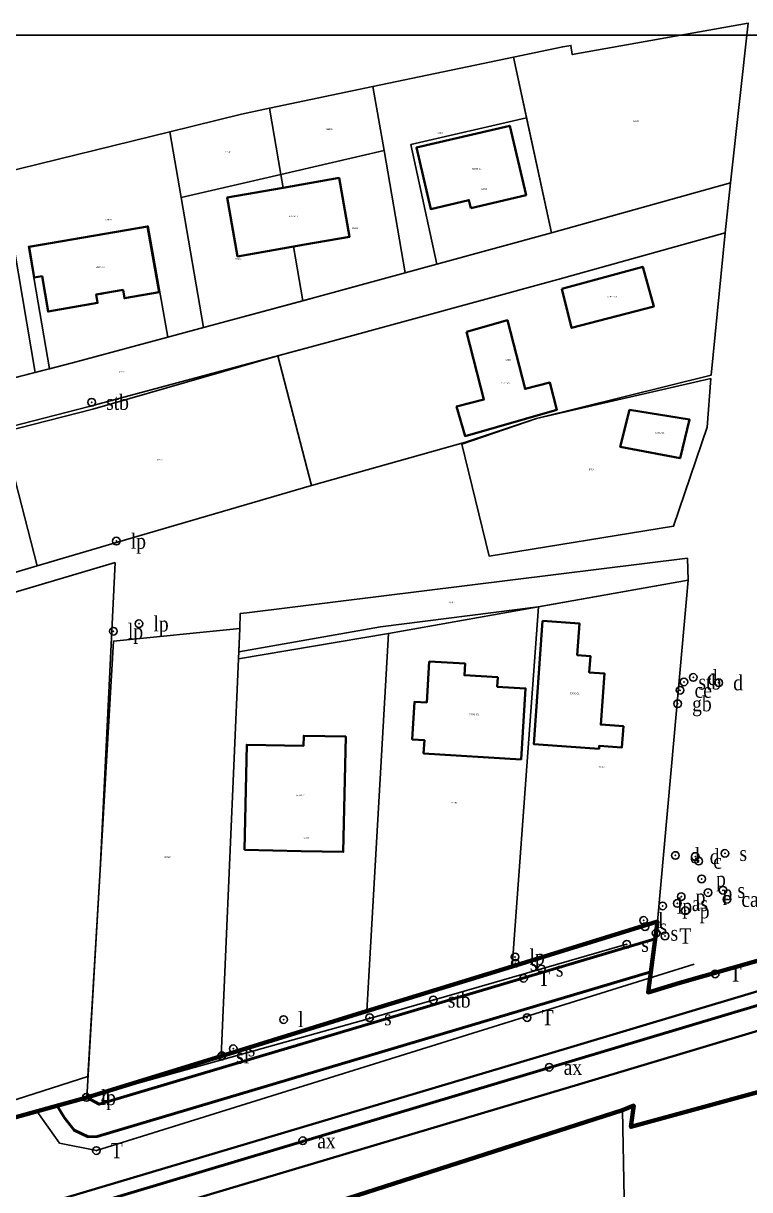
# Model space of a CAD drawing. Header units: inches. Extents: x 386283 to 388912, y 683236 to 683929.
# Drawn here: x 388195.4 to 388290.9, y 683646.6 to 683800 of the extents above; entities that cross this region are included whole.
import ezdxf

# ---------------------------------------------------------------- set-up
doc = ezdxf.new("R2010")
doc.units = ezdxf.units.IN
doc.header["$MEASUREMENT"] = 0
doc.header["$PDMODE"] = 32
doc.header["$PDSIZE"] = 1
doc.layers.add('0_pct_coduri', color=6, linetype='Continuous')
doc.layers.add('0_pct_simboluri', color=7, linetype='Continuous')
for name, color, linetype, true_color in [('CONSTRUCTII_ACTIVE', 7, 'Continuous', 0x543459), ('IMOBILE_ACTIVE', 7, 'Continuous', 0xf73413), ('LABEL', 7, 'Continuous', 0xf73413)]:
    doc.layers.add(name, color=color, linetype=linetype, true_color=true_color)
doc.styles.get("Standard").update_dxf_attribs({"font": 'arial.ttf'})
doc.styles.add('TIMES_NEW_ROMAN', font='times.ttf')
picture_1 = doc.add_image_def('image1.ecw', size_in_pixel=(23609, 17798))

# ---------------------------------------------------------------- blocks, each defined once
blk = doc.blocks.new('Punct')
blk.add_point((0, 0))
at = {"flags": 1}
for tag, p in [('DENPCT', (1.4, 0)), ('COTA', (1.4, -2.5)), ('COD', (1.4, -5))]:
    blk.add_attdef(tag, p, '', height=1.5, dxfattribs=at)

msp = doc.modelspace()

# ---------------------------------------------------------------- linework, layer by layer
at = {"color": 120, "lineweight": 50}
for points, elevation in [([(388326.437, 683681.212), (388091.695, 683610.978)], 190.38), ([(388278.445, 683679.617), (388278.445, 683679.617), (388205.368, 683657.875), (388203.713, 683658.76)], 189.56), ([(388278.445, 683679.617), (388277.871, 683675.278)], 189.56), ([(388277.871, 683675.278), (388277.871, 683675.278), (388205.102, 683653.627), (388205.102, 683653.627)], 189.56)]:
    msp.add_lwpolyline(points, dxfattribs=dict(at, elevation=elevation))
at = {"color": 120, "lineweight": 50, "elevation": 189.16}
msp.add_lwpolyline([(388203.713, 683658.76), (388199.82, 683657.686), (388200.801, 683656.11), (388202.055, 683654.457), (388203.9, 683653.598), (388205.102, 683653.627), (388277.871, 683675.278), (388278.445, 683679.617), (388205.368, 683657.875)], close=True, dxfattribs=at)
at = {"elevation": 189.28}
msp.add_lwpolyline([(388274.725, 683678.919), (388263.491, 683675.671), (388240.903, 683669.14), (388203.713, 683658.76)], dxfattribs=at)
msp.add_lwpolyline([(388197.181, 683656.948), (388200.134, 683652.783), (388204.988, 683651.787), (388283.578, 683676.289)])
at = {"layer": 'CONSTRUCTII_ACTIVE', "lineweight": 40}
for points in [[(388254.224, 683775.714), (388253.977, 683776.768), (388248.957, 683775.589), (388247.062, 683783.659), (388259.33, 683786.54), (388261.473, 683777.417)], [(388236.928, 683779.682), (388238.284, 683771.95), (388232.399, 683770.918), (388229.444, 683770.4), (388223.559, 683769.368), (388222.203, 683777.1), (388229.566, 683778.391)], [(388196.132, 683770.609), (388211.725, 683773.313), (388213.228, 683764.642), (388208.686, 683763.855), (388208.496, 683764.953), (388204.963, 683764.34), (388205.153, 683763.242), (388198.645, 683762.114), (388197.841, 683766.756), (388196.83, 683766.581)], [(388266.18, 683765.114), (388276.828, 683768.001), (388278.266, 683762.766), (388267.453, 683759.957)], [(388253.663, 683759.421), (388259.03, 683760.967), (388261.344, 683751.932), (388264.611, 683752.778), (388265.529, 683749.195), (388253.471, 683745.743), (388252.348, 683749.603), (388255.939, 683750.533)], [(388275.071, 683749.191), (388282.981, 683747.895), (388281.72, 683742.83), (388273.854, 683744.341)], [(388263.662, 683721.434), (388268.504, 683721.104), (388268.208, 683716.928), (388269.932, 683716.806), (388269.782, 683714.668), (388271.775, 683714.528), (388271.298, 683707.79), (388274.28, 683707.58), (388274.083, 683704.801), (388271.101, 683705.011), (388271.073, 683704.618), (388262.514, 683705.22)], [(388248.753, 683716.102), (388253.464, 683715.811), (388253.37, 683714.294), (388257.762, 683714.023), (388257.685, 683712.775), (388261.408, 683712.545), (388260.831, 683703.213), (388248.005, 683704.005), (388248.113, 683705.742), (388246.516, 683705.841), (388246.823, 683710.811), (388248.42, 683710.712)], [(388224.45, 683691.339), (388224.75, 683705.155), (388232.212, 683704.993), (388232.241, 683706.333), (388237.784, 683706.213), (388237.455, 683691.057), (388231.912, 683691.177)]]:
    msp.add_lwpolyline(points, close=True, dxfattribs=at)
for points in [[(387942.127, 683568.207), (388091.315, 683612.887), (388187.489, 683641.584), (388267.378, 683665.379), (388444.02, 683718.294), (388478.317, 683728.451), (388569.078, 683755.644)], [(388570.515, 683750.855), (388479.745, 683723.659), (388445.448, 683713.502), (388268.81, 683660.589), (388188.917, 683636.792), (388092.747, 683608.097), (387943.561, 683563.417)]]:
    msp.add_lwpolyline(points, dxfattribs=at)
at = {"layer": 'IMOBILE_ACTIVE', "lineweight": 30}
for points in [[(388259.82, 683795.575), (388266.305, 683796.936), (388267.371, 683797.104), (388267.541, 683795.896), (388290.692, 683800.007), (388288.364, 683779.016), (388264.837, 683772.454)], [(388259.82, 683795.575), (388261.551, 683787.596), (388246.337, 683784.088), (388249.739, 683768.337), (388245.591, 683767.206), (388242.81, 683783.274), (388241.351, 683791.698)], [(388227.734, 683788.839), (388241.351, 683791.698), (388242.81, 683783.274), (388229.257, 683780.149)], [(388214.63, 683785.752), (388224.072, 683788.07), (388227.734, 683788.839), (388229.257, 683780.149), (388216.124, 683777.121)], [(388249.739, 683768.337), (388246.337, 683784.088), (388261.551, 683787.596), (388264.837, 683772.454)], [(388214.63, 683785.752), (388216.124, 683777.121), (388219.084, 683760.018), (388214.394, 683758.752), (388211.782, 683773.352), (388196.085, 683770.667), (388198.806, 683754.592), (388196.943, 683754.112), (388192.506, 683780.321)], [(388229.566, 683778.391), (388229.257, 683780.149), (388242.81, 683783.274), (388245.591, 683767.206), (388233.713, 683763.966), (388232.131, 683763.539), (388230.883, 683770.652), (388232.399, 683770.918), (388238.284, 683771.95), (388236.928, 683779.682)], [(388186.677, 683778.889), (388192.506, 683780.321), (388196.943, 683754.112), (388191.132, 683752.617)], [(388229.257, 683780.149), (388229.566, 683778.391), (388222.203, 683777.1), (388223.559, 683769.368), (388229.444, 683770.4), (388230.883, 683770.652), (388232.131, 683763.539), (388219.084, 683760.018), (388216.124, 683777.121)], [(388287.634, 683772.44), (388265.668, 683766.313), (388235.319, 683758.044), (388204.057, 683749.604), (388127.745, 683729.971), (388127.717, 683736.302), (388202.492, 683755.54), (388233.713, 683763.966), (388264.837, 683772.454), (388288.364, 683779.016)], [(388236.928, 683779.682), (388238.284, 683771.95), (388232.399, 683770.918), (388229.444, 683770.4), (388223.559, 683769.368), (388222.203, 683777.1), (388229.566, 683778.391)], [(388198.806, 683754.592), (388196.085, 683770.667), (388211.782, 683773.352), (388214.394, 683758.752), (388202.492, 683755.54)], [(388287.634, 683772.44), (388285.795, 683753.737), (388262.84, 683748.042), (388253.534, 683744.925), (388233.291, 683739.224), (388228.863, 683756.301), (388235.319, 683758.044), (388265.668, 683766.313)], [(388228.863, 683756.301), (388233.291, 683739.224), (388207.747, 683731.792), (388197.203, 683728.671), (388192.684, 683746.254), (388204.525, 683749.286)], [(388253.043, 683744.662), (388262.84, 683748.042), (388285.76, 683753.29), (388285.292, 683746.925), (388280.87, 683733.88), (388256.624, 683729.95)], [(388158.34, 683737.461), (388192.684, 683746.254), (388197.203, 683728.671), (388163.187, 683718.602)], [(388282.69, 683729.689), (388282.79, 683726.78), (388263.09, 683723.27), (388242.345, 683720.652), (388223.706, 683717.352), (388223.83, 683720.45), (388223.876, 683722.397), (388224.752, 683722.506)], [(388280.935, 683706.216), (388278.747, 683681.905), (388259.636, 683676.01), (388263.095, 683723.271), (388282.785, 683726.777)], [(388259.636, 683676.01), (388240.524, 683670.115), (388243.405, 683719.766), (388263.095, 683723.271)], [(388223.666, 683716.45), (388221.413, 683664.219), (388203.713, 683658.76), (388205.471, 683688.681), (388207.239, 683718.766), (388223.833, 683720.446)], [(388240.524, 683670.115), (388221.413, 683664.219), (388223.666, 683716.45), (388243.405, 683719.766)], [(388202.133, 683633.974), (388274.138, 683657.119), (388275.98, 683560.089), (388203.019, 683556.971)]]:
    msp.add_lwpolyline(points, close=True, dxfattribs=at)
at = {"layer": 'IMOBILE_ACTIVE', "color": 5, "lineweight": 70}
for points in [[(388034.718, 683609.739), (388061.638, 683617.245), (388061.704, 683614.819), (388077.444, 683619.403), (388077.392, 683622.992), (388093.912, 683628.602), (388112.339, 683633.414), (388203.713, 683658.76), (388221.413, 683664.219), (388240.52, 683670.11), (388259.636, 683676.01), (388278.747, 683681.905), (388277.516, 683672.588), (388281.691, 683673.843), (388315.363, 683683.407), (388363.26, 683697.755), (388371.545, 683709.476), (388377.516, 683702.026), (388577.817, 683767.083)], [(388586.642, 683748.384), (388389.757, 683688.435), (388375.368, 683675.185), (388366.756, 683672.242), (388355.059, 683677.87), (388318.282, 683666.672), (388275.274, 683654.905), (388275.627, 683657.694), (388274.138, 683657.119), (388202.133, 683633.974), (388163.995, 683622.422), (388112.003, 683605.807), (388064.329, 683591.737), (388042.971, 683584.981), (388041.057, 683583.489), (388024.053, 683566.333)]]:
    msp.add_lwpolyline(points, dxfattribs=at)
at = {"layer": 'IMOBILE_ACTIVE', "color": 120, "lineweight": 30}
msp.add_lwpolyline([(388207.442, 683729.115), (388205.47, 683688.68), (388203.873, 683661.523), (388166.272, 683649.458), (388164.604, 683716.422)], close=True, dxfattribs=at)

# ---------------------------------------------------------------- block references
at = {"layer": '0_pct_simboluri'}
for p in [(388204.37, 683750.189, 188.9), (388207.613, 683731.928, 188.44), (388210.589, 683721.055, 188.65), (388207.235, 683720.067, 188.04), (388282.236, 683713.414, 189.24), (388283.456, 683713.997, 189.28), (388281.731, 683712.32, 189.32), (388286.811, 683713.301, 189.26), (388281.41, 683710.546, 189.25), (388281.119, 683690.588, 189.33), (388283.723, 683690.454, 189.4), (388287.627, 683690.867, 189.13), (388284.187, 683689.843, 189.55), (388284.563, 683687.506, 189.39), (388287.371, 683686.017, 189.5), (388281.366, 683684.284, 188.4), (388281.872, 683685.175, 189.3), (388285.405, 683685.711, 189.32), (388287.881, 683684.823, 189.45), (388279.424, 683683.95, 189.2), (388282.418, 683683.329, 189.44), (388276.937, 683682.057, 188.53), (388277.125, 683681.214, 188.38), (388278.575, 683680.384, 189.38), (388279.745, 683680.004, 189.56), (388274.725, 683678.919, 189.28), (388260.034, 683677.246, 188.47), (388260.074, 683676.428, 188.14), (388263.491, 683675.671, 189.15), (388286.34, 683675.014, 189.66), (388261.153, 683674.44, 189.25), (388249.281, 683671.593, 189.09), (388229.607, 683669.016, 188.96), (388240.903, 683669.263, 188.69), (388261.622, 683669.27, 189.15), (388222.981, 683665.177, 187.95), (388221.441, 683664.19, 188.53), (388221.473, 683664.245, 188.41), (388264.529, 683662.737, 190.02), (388203.667, 683658.777, 189.16), (388203.668, 683658.78, 189.16), (388232.121, 683653.084, 189.82), (388204.988, 683651.787, 188.65)]:
    msp.add_blockref('Punct', p, dxfattribs=at)

# ---------------------------------------------------------------- texts
at = {"layer": '0_pct_coduri', "style": 'TIMES_NEW_ROMAN', "width": 0.85}
for s, p in [('stb', (388206.273, 683749.189, 188.9)), ('lp', (388209.516, 683730.928, 188.44)), ('lp', (388212.492, 683720.055, 188.65)), ('lp', (388209.138, 683719.067, 188.04)), ('stb', (388284.139, 683712.414, 189.24)), ('d', (388285.359, 683712.997, 189.28)), ('d', (388288.714, 683712.301, 189.26)), ('ce', (388283.634, 683711.32, 189.32)), ('gb', (388283.313, 683709.546, 189.25)), ('d', (388283.022, 683689.588, 189.33)), ('d', (388285.626, 683689.454, 189.4)), ('s', (388289.53, 683689.867, 189.13)), ('c', (388286.09, 683688.843, 189.55)), ('p', (388286.466, 683686.506, 189.39)), ('s', (388289.274, 683685.017, 189.5)), ('lp', (388281.327, 683682.95, 189.2)), ('as', (388283.269, 683683.284, 188.4)), ('p', (388283.775, 683684.175, 189.3)), ('p', (388287.308, 683684.711, 189.32)), ('ca', (388289.784, 683683.823, 189.45)), ('l', (388278.84, 683681.057, 188.53)), ('p', (388284.321, 683682.329, 189.44)), ('s', (388279.028, 683680.214, 188.38)), ('s', (388280.478, 683679.384, 189.38)), ('T', (388281.648, 683679.004, 189.56)), ('s', (388276.628, 683677.919, 189.28)), ('lp', (388261.937, 683676.246, 188.47)), ('s', (388261.977, 683675.428, 188.14)), ('s', (388265.394, 683674.671, 189.15)), ('T', (388288.243, 683674.014, 189.66)), ('T', (388263.056, 683673.44, 189.25)), ('stb', (388251.184, 683670.593, 189.09)), ('l', (388231.51, 683668.016, 188.96)), ('s', (388242.806, 683668.263, 188.69)), ('T', (388263.525, 683668.27, 189.15)), ('sl', (388223.376, 683663.245, 188.41)), ('s', (388224.884, 683664.177, 187.95)), ('s', (388223.344, 683663.19, 188.53)), ('ax', (388266.432, 683661.737, 190.02)), ('lp', (388205.57, 683657.777, 189.16)), ('4', (388205.571, 683657.78, 189.16)), ('T', (388206.891, 683650.787, 188.65)), ('ax', (388234.024, 683652.084, 189.82))]:
    msp.add_text(s, height=2, dxfattribs=at).set_placement(p)
at = {"layer": 'LABEL', "lineweight": 30}
for s, p in [('54992', (388235.252, 683785.983)), ('54632', (388275.503, 683787.041)), ('54991', (388249.836, 683785.487)), ('54993', (388221.945, 683782.99)), ('54790', (388255.567, 683778.105)), ('54994', (388206.197, 683774.085)), ('55153', (388230.243, 683774.525)), ('55155', (388238.604, 683772.969)), ('55154', (388223.282, 683768.943)), ('54995', (388205.146, 683764.293)), ('54841', (388258.781, 683755.647)), ('54631', (388207.956, 683754.097)), ('55677', (388212.954, 683742.54)), ('52501', (388269.744, 683741.231)), ('50738', (388251.265, 683723.766)), ('50739', (388270.988, 683702.125)), ('50740', (388251.589, 683697.425)), ('50741', (388232.173, 683692.784)), ('50742', (388213.949, 683690.27))]:
    msp.add_text(s, height=0.2, dxfattribs=at).set_placement(p)
at = {"layer": 'LABEL', "lineweight": 40}
for s, p in [('54790-C1', (388254.4, 683780.78)), ('55153-C1', (388230.244, 683774.525)), ('54995-C1', (388204.871, 683767.855)), ('54841-C1', (388272.203, 683763.959)), ('54841-C2', (388258.182, 683752.608)), ('52501-C1', (388278.435, 683746.059)), ('50739-C1', (388267.251, 683711.789)), ('50740-C1', (388254.016, 683709.034)), ('50741-C1', (388231.257, 683698.404)), ('52496-C7', (388266.593, 683662.96))]:
    msp.add_text(s, height=0.2, dxfattribs=at).set_placement(p)

# ---------------------------------------------------------------- pictures from other files: only their frames are drawn
image = msp.add_image(picture_1, insert=(379388.552, 676777.161), size_in_units=(11804.5, 8899))
image.set_boundary_path([(17329.3292, 3754.9105), (18178.334, 4305.3133)])

doc.saveas('drawing.dxf')
